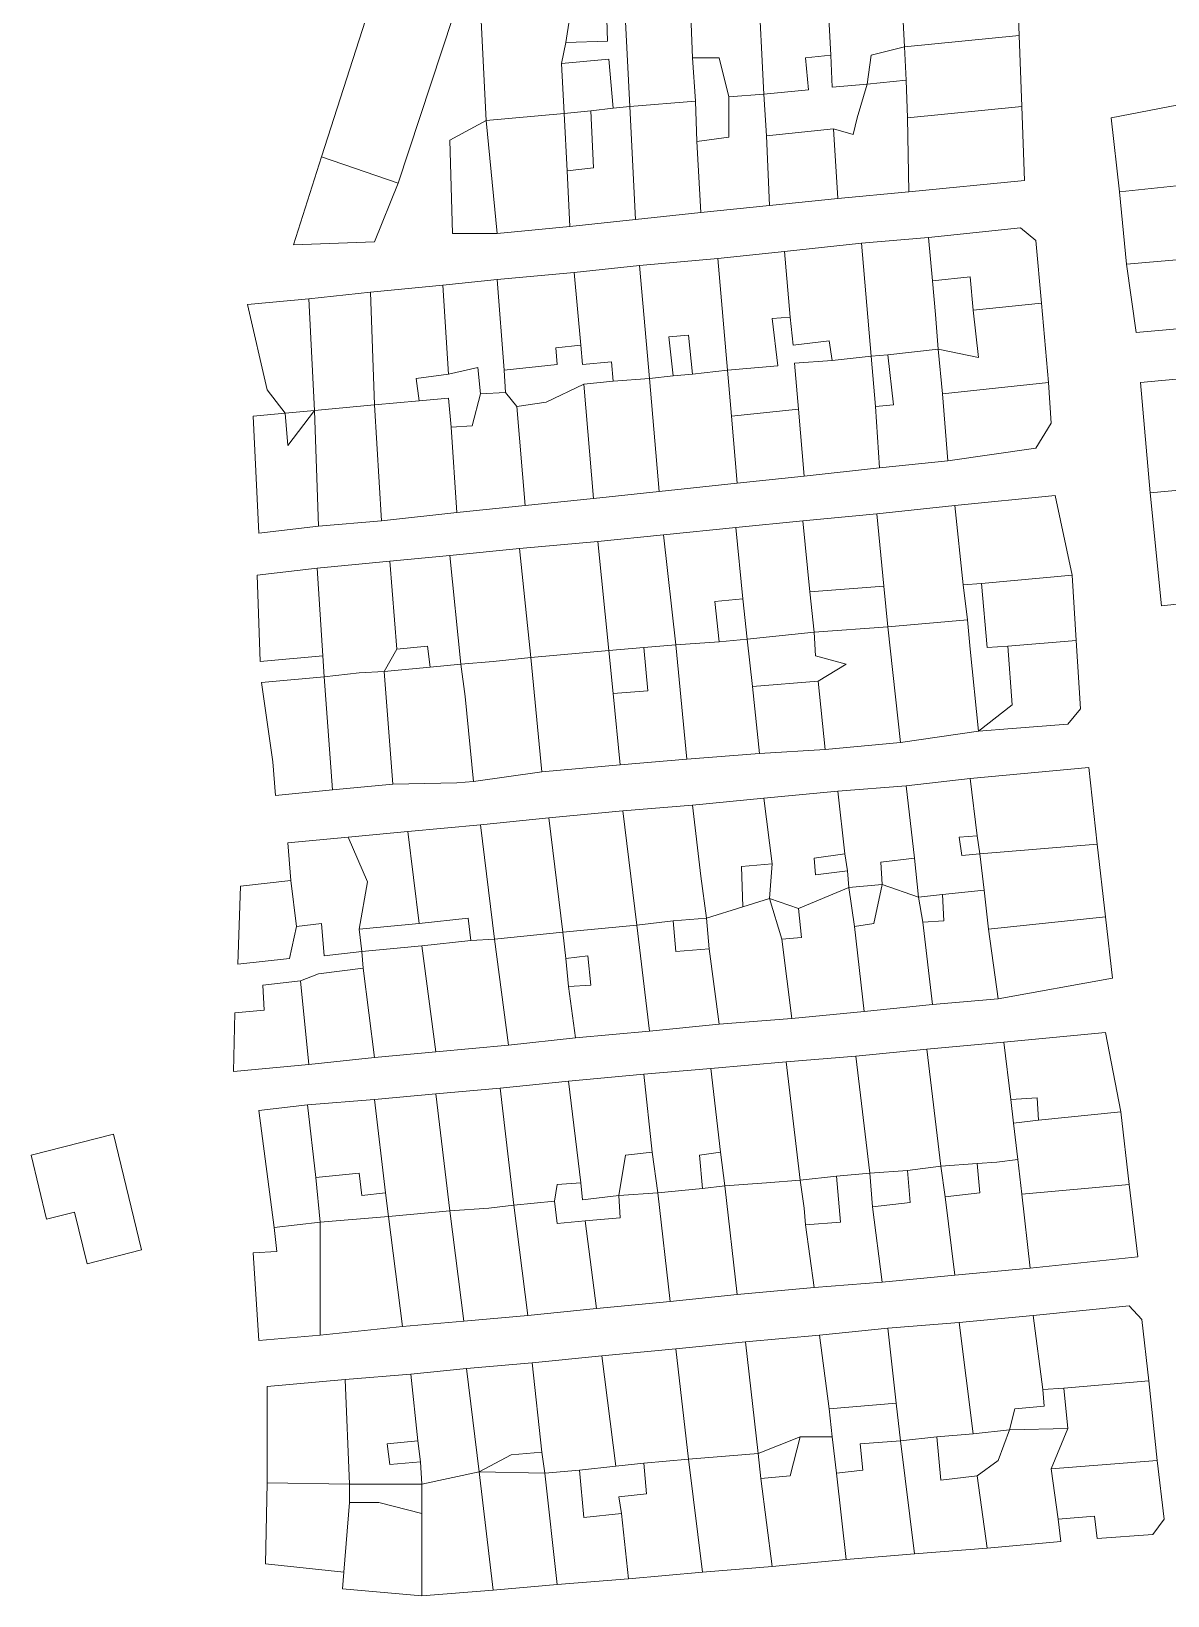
# Model space of a CAD drawing. Header units: inches. Extents: x 1138763 to 1140867, y 1050756 to 1053008.
# Drawn here: x 1139928.3 to 1140030.1, y 1051442.8 to 1051583 of the extents above; entities that cross this region are included whole.
import ezdxf

# ---------------------------------------------------------------- set-up
doc = ezdxf.new("R2010")
doc.units = ezdxf.units.IN
doc.header["$MEASUREMENT"] = 0
doc.layers.add('LimEdif_AM', color=44, linetype='Continuous', lineweight=5)

msp = doc.modelspace()

# ---------------------------------------------------------------- linework, layer by layer
at = {"layer": 'LimEdif_AM'}
for points in [[(1139954.31, 1051571.75), (1139961.06, 1051592.75), (1139968.06, 1051590.25), (1139961.19, 1051569.37), (1139954.31, 1051571.75)], [(1139999.56, 1051588.12), (1140006.19, 1051588.87), (1140006.31, 1051585.5), (1140006.44, 1051583.87), (1140006.56, 1051581.62), (1140003.56, 1051580.87), (1140003.19, 1051578.25), (1140000.06, 1051578), (1139999.94, 1051580.87), (1139999.56, 1051588.12)], [(1140006.31, 1051585.5), (1140006.19, 1051588.87), (1140016.56, 1051589.87), (1140016.81, 1051582.62), (1140006.56, 1051581.62), (1140006.44, 1051583.87), (1140010.19, 1051584.25), (1140010.06, 1051585.87), (1140006.31, 1051585.5)], [(1139987.31, 1051586.75), (1139993.44, 1051587.5), (1139993.94, 1051577.37), (1139990.81, 1051577.12), (1139989.94, 1051580.62), (1139987.56, 1051580.62), (1139987.31, 1051586.75)], [(1139993.44, 1051587.5), (1139999.56, 1051588.12), (1139999.94, 1051580.87), (1139997.69, 1051580.62), (1139997.94, 1051577.75), (1139993.94, 1051577.37), (1139993.44, 1051587.5)], [(1139976.81, 1051585.87), (1139979.81, 1051586.12), (1139979.94, 1051582.12), (1139976.19, 1051582), (1139976.81, 1051585.87)], [(1139987.56, 1051580.62), (1139987.81, 1051576.75), (1139981.94, 1051576.25), (1139981.44, 1051586.25), (1139987.31, 1051586.75), (1139987.56, 1051580.62)], [(1139976.19, 1051582), (1139975.81, 1051580.12), (1139976.06, 1051575.62), (1139969.06, 1051575), (1139968.56, 1051585.12), (1139976.81, 1051585.87), (1139976.19, 1051582)], [(1140016.81, 1051582.62), (1140017.06, 1051576.25), (1140006.81, 1051575.25), (1140006.69, 1051578.62), (1140006.56, 1051581.62), (1140016.81, 1051582.62)], [(1139975.81, 1051580.12), (1139980.06, 1051580.5), (1139980.44, 1051576.12), (1139978.44, 1051575.87), (1139976.06, 1051575.62), (1139975.81, 1051580.12)], [(1139990.81, 1051577.12), (1139990.81, 1051573.5), (1139987.94, 1051573.12), (1139987.81, 1051576.75), (1139987.56, 1051580.62), (1139989.94, 1051580.62), (1139990.81, 1051577.12)], [(1140003.19, 1051578.25), (1140002.31, 1051575.25), (1140001.94, 1051573.75), (1140000.19, 1051574.25), (1139994.19, 1051573.62), (1139993.94, 1051577.37), (1139997.94, 1051577.75), (1139997.69, 1051580.62), (1139999.94, 1051580.87), (1140000.06, 1051578), (1140003.19, 1051578.25)], [(1140006.69, 1051578.62), (1140003.19, 1051578.25), (1140003.56, 1051580.87), (1140006.56, 1051581.62), (1140006.69, 1051578.62)], [(1140006.69, 1051578.62), (1140006.81, 1051575.25), (1140006.94, 1051568.62), (1140000.56, 1051568), (1140000.19, 1051574.25), (1140001.94, 1051573.75), (1140002.31, 1051575.25), (1140003.19, 1051578.25), (1140006.69, 1051578.62)], [(1139980.44, 1051576.12), (1139981.94, 1051576.25), (1139982.44, 1051566.12), (1139976.56, 1051565.5), (1139976.31, 1051570.5), (1139978.69, 1051570.75), (1139978.44, 1051575.87), (1139980.44, 1051576.12)], [(1139987.81, 1051576.75), (1139987.94, 1051573.12), (1139988.31, 1051566.75), (1139982.44, 1051566.12), (1139981.94, 1051576.25), (1139987.81, 1051576.75)], [(1139993.94, 1051577.37), (1139994.19, 1051573.62), (1139994.44, 1051567.37), (1139988.31, 1051566.75), (1139987.94, 1051573.12), (1139990.81, 1051573.5), (1139990.81, 1051577.12), (1139993.94, 1051577.37)], [(1140017.06, 1051576.25), (1140017.31, 1051569.62), (1140006.94, 1051568.62), (1140006.81, 1051575.25), (1140017.06, 1051576.25)], [(1140034.31, 1051569.5), (1140025.81, 1051568.62), (1140025.06, 1051575.25), (1140033.56, 1051576.87), (1140034.31, 1051569.5)], [(1139970.06, 1051564.87), (1139966.06, 1051564.87), (1139965.81, 1051573.25), (1139969.06, 1051575), (1139970.06, 1051564.87)], [(1139976.06, 1051575.62), (1139976.31, 1051570.5), (1139976.56, 1051565.5), (1139970.06, 1051564.87), (1139969.06, 1051575), (1139976.06, 1051575.62)], [(1139978.44, 1051575.87), (1139978.69, 1051570.75), (1139976.31, 1051570.5), (1139976.06, 1051575.62), (1139978.44, 1051575.87)], [(1140000.19, 1051574.25), (1140000.56, 1051568), (1139994.44, 1051567.37), (1139994.19, 1051573.62), (1140000.19, 1051574.25)], [(1139961.19, 1051569.37), (1139959.06, 1051564.12), (1139951.81, 1051563.87), (1139954.31, 1051571.75), (1139961.19, 1051569.37)], [(1140034.31, 1051569.5), (1140034.81, 1051566.37), (1140035.06, 1051562.87), (1140026.44, 1051562.12), (1140025.81, 1051568.62), (1140034.31, 1051569.5)], [(1140009.06, 1051560.62), (1140008.69, 1051564.5), (1140016.94, 1051565.37), (1140018.31, 1051564.25), (1140018.81, 1051558.62), (1140012.69, 1051558), (1140012.44, 1051561), (1140009.06, 1051560.62)], [(1139995.81, 1051563.25), (1140002.69, 1051564), (1140003.56, 1051553.87), (1140000.06, 1051553.5), (1139999.81, 1051555.25), (1139996.56, 1051554.87), (1139996.31, 1051557.37), (1139995.81, 1051563.25)], [(1140002.69, 1051564), (1140008.69, 1051564.5), (1140009.06, 1051560.62), (1140009.31, 1051557.62), (1140009.56, 1051554.5), (1140005.06, 1051554), (1140003.56, 1051553.87), (1140002.69, 1051564)], [(1139982.81, 1051562), (1139989.81, 1051562.62), (1139990.69, 1051552.62), (1139987.56, 1051552.25), (1139987.19, 1051555.75), (1139985.44, 1051555.62), (1139985.81, 1051552.12), (1139983.69, 1051551.87), (1139982.81, 1051562)], [(1139989.81, 1051562.62), (1139995.81, 1051563.25), (1139996.31, 1051557.37), (1139994.69, 1051557.25), (1139995.19, 1051553), (1139990.69, 1051552.62), (1139989.81, 1051562.62)], [(1140035.06, 1051562.87), (1140035.69, 1051556.75), (1140027.31, 1051556), (1140026.44, 1051562.12), (1140035.06, 1051562.87)], [(1139970.06, 1051560.75), (1139976.94, 1051561.37), (1139977.56, 1051554.87), (1139975.31, 1051554.62), (1139975.44, 1051553.12), (1139970.69, 1051552.62), (1139970.06, 1051560.75)], [(1139976.94, 1051561.37), (1139982.81, 1051562), (1139983.69, 1051551.87), (1139980.44, 1051551.62), (1139980.31, 1051553.37), (1139977.69, 1051553.12), (1139977.56, 1051554.87), (1139976.94, 1051561.37)], [(1140012.69, 1051558), (1140013.19, 1051553.75), (1140009.56, 1051554.5), (1140009.31, 1051557.62), (1140009.06, 1051560.62), (1140012.44, 1051561), (1140012.69, 1051558)], [(1139953.19, 1051559), (1139958.69, 1051559.62), (1139959.06, 1051549.5), (1139953.69, 1051549), (1139953.19, 1051559)], [(1139958.69, 1051559.62), (1139965.19, 1051560.25), (1139965.69, 1051552.25), (1139962.81, 1051551.87), (1139963.06, 1051549.87), (1139959.06, 1051549.5), (1139958.69, 1051559.62)], [(1139965.19, 1051560.25), (1139970.06, 1051560.75), (1139970.69, 1051552.62), (1139970.81, 1051550.62), (1139968.56, 1051550.5), (1139968.31, 1051552.87), (1139965.69, 1051552.25), (1139965.19, 1051560.25)], [(1139953.69, 1051549), (1139951.06, 1051548.75), (1139949.44, 1051550.87), (1139947.69, 1051558.5), (1139953.19, 1051559), (1139953.69, 1051549)], [(1140018.81, 1051558.62), (1140019.44, 1051551.5), (1140009.94, 1051550.5), (1140009.56, 1051554.5), (1140013.19, 1051553.75), (1140012.69, 1051558), (1140018.81, 1051558.62)], [(1140000.06, 1051553.5), (1139996.69, 1051553.25), (1139997.06, 1051549.12), (1139991.06, 1051548.5), (1139990.69, 1051552.62), (1139995.19, 1051553), (1139994.69, 1051557.25), (1139996.31, 1051557.37), (1139996.56, 1051554.87), (1139999.81, 1051555.25), (1140000.06, 1051553.5)], [(1139987.56, 1051552.25), (1139985.81, 1051552.12), (1139985.44, 1051555.62), (1139987.19, 1051555.75), (1139987.56, 1051552.25)], [(1139977.56, 1051554.87), (1139977.69, 1051553.12), (1139980.31, 1051553.37), (1139980.44, 1051551.62), (1139977.81, 1051551.37), (1139974.44, 1051549.75), (1139971.81, 1051549.37), (1139970.81, 1051550.62), (1139970.69, 1051552.62), (1139975.44, 1051553.12), (1139975.31, 1051554.62), (1139977.56, 1051554.87)], [(1140003.56, 1051553.87), (1140003.94, 1051549.37), (1140004.31, 1051543.87), (1139997.56, 1051543.12), (1139997.06, 1051549.12), (1139996.69, 1051553.25), (1140000.06, 1051553.5), (1140003.56, 1051553.87)], [(1140005.06, 1051554), (1140005.56, 1051549.5), (1140003.94, 1051549.37), (1140003.56, 1051553.87), (1140005.06, 1051554)], [(1140009.56, 1051554.5), (1140009.94, 1051550.5), (1140010.44, 1051544.5), (1140004.31, 1051543.87), (1140003.94, 1051549.37), (1140005.56, 1051549.5), (1140005.06, 1051554), (1140009.56, 1051554.5)], [(1139968.56, 1051550.5), (1139967.81, 1051547.62), (1139965.94, 1051547.5), (1139965.69, 1051550.12), (1139963.06, 1051549.87), (1139962.81, 1051551.87), (1139965.69, 1051552.25), (1139968.31, 1051552.87), (1139968.56, 1051550.5)], [(1139990.69, 1051552.62), (1139991.06, 1051548.5), (1139991.56, 1051542.5), (1139984.56, 1051541.75), (1139983.69, 1051551.87), (1139985.81, 1051552.12), (1139987.56, 1051552.25), (1139990.69, 1051552.62)], [(1140037.94, 1051542.5), (1140028.56, 1051541.62), (1140027.69, 1051551.5), (1140036.94, 1051552.37), (1140037.94, 1051542.5)], [(1139977.81, 1051551.37), (1139978.69, 1051541.12), (1139972.56, 1051540.5), (1139971.81, 1051549.37), (1139974.44, 1051549.75), (1139977.81, 1051551.37)], [(1139983.69, 1051551.87), (1139984.56, 1051541.75), (1139978.69, 1051541.12), (1139977.81, 1051551.37), (1139980.44, 1051551.62), (1139983.69, 1051551.87)], [(1140019.44, 1051551.5), (1140019.69, 1051547.87), (1140018.31, 1051545.62), (1140010.44, 1051544.5), (1140009.94, 1051550.5), (1140019.44, 1051551.5)], [(1139963.06, 1051549.87), (1139965.69, 1051550.12), (1139965.94, 1051547.5), (1139966.44, 1051539.87), (1139959.69, 1051539.12), (1139959.06, 1051549.5), (1139963.06, 1051549.87)], [(1139970.81, 1051550.62), (1139971.81, 1051549.37), (1139972.56, 1051540.5), (1139966.44, 1051539.87), (1139965.94, 1051547.5), (1139967.81, 1051547.62), (1139968.56, 1051550.5), (1139970.81, 1051550.62)], [(1139953.69, 1051549), (1139954.06, 1051538.62), (1139948.69, 1051538), (1139948.19, 1051548.5), (1139951.06, 1051548.75), (1139951.31, 1051545.87), (1139953.69, 1051549)], [(1139953.69, 1051549), (1139951.31, 1051545.87), (1139951.06, 1051548.75), (1139953.69, 1051549)], [(1139959.06, 1051549.5), (1139959.69, 1051539.12), (1139954.06, 1051538.62), (1139953.69, 1051549), (1139959.06, 1051549.5)], [(1139997.06, 1051549.12), (1139997.56, 1051543.12), (1139991.56, 1051542.5), (1139991.06, 1051548.5), (1139997.06, 1051549.12)], [(1140011.06, 1051540.5), (1140020.06, 1051541.37), (1140021.56, 1051534.25), (1140013.44, 1051533.5), (1140011.81, 1051533.37), (1140011.06, 1051540.5)], [(1140037.94, 1051542.5), (1140038.94, 1051532.5), (1140029.56, 1051531.5), (1140028.56, 1051541.62), (1140037.94, 1051542.5)], [(1139997.44, 1051539.12), (1140004.06, 1051539.75), (1140004.69, 1051533.25), (1139998.06, 1051532.75), (1139997.44, 1051539.12)], [(1140004.06, 1051539.75), (1140011.06, 1051540.5), (1140011.81, 1051533.37), (1140012.19, 1051530.25), (1140005.06, 1051529.62), (1140004.69, 1051533.25), (1140004.06, 1051539.75)], [(1139984.94, 1051537.87), (1139991.44, 1051538.5), (1139992.06, 1051532.12), (1139989.56, 1051531.87), (1139989.94, 1051528.25), (1139986.06, 1051528), (1139984.94, 1051537.87)], [(1139991.44, 1051538.5), (1139997.44, 1051539.12), (1139998.06, 1051532.75), (1139998.44, 1051529.12), (1139992.44, 1051528.5), (1139992.06, 1051532.12), (1139991.44, 1051538.5)], [(1139972.06, 1051536.62), (1139979.06, 1051537.25), (1139980.06, 1051527.5), (1139973.06, 1051526.87), (1139972.06, 1051536.62)], [(1139979.06, 1051537.25), (1139984.94, 1051537.87), (1139986.06, 1051528), (1139983.19, 1051527.75), (1139980.06, 1051527.5), (1139979.06, 1051537.25)], [(1139960.44, 1051535.5), (1139965.81, 1051536), (1139966.81, 1051526.25), (1139964.06, 1051526), (1139963.81, 1051527.87), (1139961.06, 1051527.62), (1139960.44, 1051535.5)], [(1139965.81, 1051536), (1139972.06, 1051536.62), (1139973.06, 1051526.87), (1139969.69, 1051526.5), (1139966.81, 1051526.25), (1139965.81, 1051536)], [(1139954.44, 1051527), (1139948.81, 1051526.5), (1139948.56, 1051534.25), (1139953.94, 1051534.87), (1139954.44, 1051527)], [(1139953.94, 1051534.87), (1139960.44, 1051535.5), (1139961.06, 1051527.62), (1139959.94, 1051525.62), (1139957.69, 1051525.5), (1139954.56, 1051525.12), (1139954.44, 1051527), (1139953.94, 1051534.87)], [(1140021.56, 1051534.25), (1140021.94, 1051528.37), (1140015.81, 1051527.87), (1140013.94, 1051527.75), (1140013.44, 1051533.5), (1140021.56, 1051534.25)], [(1140004.69, 1051533.25), (1140005.06, 1051529.62), (1139998.44, 1051529.12), (1139998.06, 1051532.75), (1140004.69, 1051533.25)], [(1140013.44, 1051533.5), (1140013.94, 1051527.75), (1140015.81, 1051527.87), (1140016.19, 1051522.62), (1140013.19, 1051520.25), (1140012.44, 1051527.62), (1140012.19, 1051530.25), (1140011.81, 1051533.37), (1140013.44, 1051533.5)], [(1139992.44, 1051528.5), (1139989.94, 1051528.25), (1139989.56, 1051531.87), (1139992.06, 1051532.12), (1139992.44, 1051528.5)], [(1140012.19, 1051530.25), (1140012.44, 1051527.62), (1140013.19, 1051520.25), (1140006.19, 1051519.25), (1140005.06, 1051529.62), (1140012.19, 1051530.25)], [(1139998.44, 1051529.12), (1139998.56, 1051527), (1140001.31, 1051526.25), (1139998.81, 1051524.75), (1139992.94, 1051524.25), (1139992.44, 1051528.5), (1139998.44, 1051529.12)], [(1140005.06, 1051529.62), (1140006.19, 1051519.25), (1139999.44, 1051518.62), (1139998.81, 1051524.75), (1140001.31, 1051526.25), (1139998.56, 1051527), (1139998.44, 1051529.12), (1140005.06, 1051529.62)], [(1139964.06, 1051526), (1139959.94, 1051525.62), (1139961.06, 1051527.62), (1139963.81, 1051527.87), (1139964.06, 1051526)], [(1139980.06, 1051527.5), (1139980.44, 1051523.62), (1139981.06, 1051517.25), (1139974.06, 1051516.62), (1139973.06, 1051526.87), (1139980.06, 1051527.5)], [(1139983.19, 1051527.75), (1139983.56, 1051523.87), (1139980.44, 1051523.62), (1139980.06, 1051527.5), (1139983.19, 1051527.75)], [(1139986.06, 1051528), (1139987.06, 1051517.75), (1139981.06, 1051517.25), (1139980.44, 1051523.62), (1139983.56, 1051523.87), (1139983.19, 1051527.75), (1139986.06, 1051528)], [(1139992.44, 1051528.5), (1139992.94, 1051524.25), (1139993.56, 1051518.25), (1139987.06, 1051517.75), (1139986.06, 1051528), (1139989.94, 1051528.25), (1139992.44, 1051528.5)], [(1140021.94, 1051528.37), (1140022.31, 1051522.25), (1140021.19, 1051520.87), (1140016.19, 1051520.5), (1140013.19, 1051520.25), (1140016.19, 1051522.62), (1140015.81, 1051527.87), (1140021.94, 1051528.37)], [(1139966.81, 1051526.25), (1139967.19, 1051523.37), (1139967.94, 1051515.75), (1139966.44, 1051515.62), (1139960.69, 1051515.5), (1139959.94, 1051525.62), (1139964.06, 1051526), (1139966.81, 1051526.25)], [(1139973.06, 1051526.87), (1139974.06, 1051516.62), (1139967.94, 1051515.75), (1139967.19, 1051523.37), (1139966.81, 1051526.25), (1139969.69, 1051526.5), (1139973.06, 1051526.87)], [(1139955.31, 1051515), (1139950.19, 1051514.5), (1139949.94, 1051517.5), (1139948.94, 1051524.62), (1139954.56, 1051525.12), (1139955.31, 1051515)], [(1139959.94, 1051525.62), (1139960.69, 1051515.5), (1139955.31, 1051515), (1139954.56, 1051525.12), (1139957.69, 1051525.5), (1139959.94, 1051525.62)], [(1139998.81, 1051524.75), (1139999.44, 1051518.62), (1139993.56, 1051518.25), (1139992.94, 1051524.25), (1139998.81, 1051524.75)], [(1140006.69, 1051515.37), (1140012.44, 1051516), (1140013.06, 1051510.87), (1140011.44, 1051510.75), (1140011.69, 1051509.12), (1140013.31, 1051509.25), (1140013.69, 1051506), (1140009.94, 1051505.62), (1140007.81, 1051505.37), (1140007.44, 1051508.87), (1140006.69, 1051515.37)], [(1140013.06, 1051510.87), (1140012.44, 1051516), (1140023.06, 1051517), (1140023.81, 1051510.12), (1140013.31, 1051509.25), (1140013.06, 1051510.87)], [(1139993.94, 1051514.25), (1140000.56, 1051514.87), (1140001.19, 1051509.25), (1139998.44, 1051508.87), (1139998.56, 1051507.37), (1140001.44, 1051507.75), (1140001.56, 1051506.25), (1139997.06, 1051504.37), (1139994.44, 1051505.25), (1139994.69, 1051508.37), (1139993.94, 1051514.25)], [(1140000.56, 1051514.87), (1140006.69, 1051515.37), (1140007.44, 1051508.87), (1140004.44, 1051508.5), (1140004.56, 1051506.5), (1140001.56, 1051506.25), (1140001.44, 1051507.75), (1140001.19, 1051509.25), (1140000.56, 1051514.87)], [(1139974.69, 1051512.5), (1139981.31, 1051513.12), (1139982.56, 1051502.87), (1139975.94, 1051502.25), (1139974.69, 1051512.5)], [(1139981.31, 1051513.12), (1139987.56, 1051513.62), (1139988.31, 1051507.25), (1139988.81, 1051503.5), (1139985.81, 1051503.25), (1139982.56, 1051502.87), (1139981.31, 1051513.12)], [(1139987.56, 1051513.62), (1139993.94, 1051514.25), (1139994.69, 1051508.37), (1139991.94, 1051508.12), (1139992.06, 1051504.5), (1139988.81, 1051503.5), (1139988.31, 1051507.25), (1139987.56, 1051513.62)], [(1139962.06, 1051511.25), (1139968.56, 1051511.87), (1139969.81, 1051501.62), (1139967.69, 1051501.5), (1139967.44, 1051503.5), (1139963.06, 1051503), (1139962.06, 1051511.25)], [(1139968.56, 1051511.87), (1139974.69, 1051512.5), (1139975.94, 1051502.25), (1139969.81, 1051501.62), (1139968.56, 1051511.87)], [(1139951.56, 1051506.87), (1139951.31, 1051510.25), (1139956.69, 1051510.75), (1139958.44, 1051506.75), (1139957.69, 1051502.5), (1139957.94, 1051500.5), (1139954.56, 1051500.12), (1139954.31, 1051503), (1139952.06, 1051502.75), (1139951.56, 1051506.87)], [(1139956.69, 1051510.75), (1139962.06, 1051511.25), (1139963.06, 1051503), (1139957.69, 1051502.5), (1139958.44, 1051506.75), (1139956.69, 1051510.75)], [(1140013.31, 1051509.25), (1140011.69, 1051509.12), (1140011.44, 1051510.75), (1140013.06, 1051510.87), (1140013.31, 1051509.25)], [(1140001.44, 1051507.75), (1139998.56, 1051507.37), (1139998.44, 1051508.87), (1140001.19, 1051509.25), (1140001.44, 1051507.75)], [(1140023.81, 1051510.12), (1140024.56, 1051503.62), (1140014.06, 1051502.5), (1140013.69, 1051506), (1140013.31, 1051509.25), (1140023.81, 1051510.12)], [(1139994.44, 1051505.25), (1139992.06, 1051504.5), (1139991.94, 1051508.12), (1139994.69, 1051508.37), (1139994.44, 1051505.25)], [(1140007.44, 1051508.87), (1140007.81, 1051505.37), (1140004.56, 1051506.5), (1140004.44, 1051508.5), (1140007.44, 1051508.87)], [(1139952.06, 1051502.75), (1139951.44, 1051499.87), (1139946.81, 1051499.37), (1139947.06, 1051506.37), (1139951.56, 1051506.87), (1139952.06, 1051502.75)], [(1140001.56, 1051506.25), (1140002.06, 1051502.75), (1140002.94, 1051495.12), (1139996.44, 1051494.5), (1139995.56, 1051501.62), (1139997.31, 1051501.75), (1139997.06, 1051504.37), (1140001.56, 1051506.25)], [(1140004.56, 1051506.5), (1140003.81, 1051503), (1140002.06, 1051502.75), (1140001.56, 1051506.25), (1140004.56, 1051506.5)], [(1140007.81, 1051505.37), (1140008.19, 1051503.12), (1140009.06, 1051495.75), (1140002.94, 1051495.12), (1140002.06, 1051502.75), (1140003.81, 1051503), (1140004.56, 1051506.5), (1140007.81, 1051505.37)], [(1139994.44, 1051505.25), (1139995.56, 1051501.62), (1139996.44, 1051494.5), (1139989.94, 1051494), (1139989.06, 1051500.75), (1139988.81, 1051503.5), (1139992.06, 1051504.5), (1139994.44, 1051505.25)], [(1139997.06, 1051504.37), (1139997.31, 1051501.75), (1139995.56, 1051501.62), (1139994.44, 1051505.25), (1139997.06, 1051504.37)], [(1140009.94, 1051505.62), (1140010.06, 1051503.25), (1140008.19, 1051503.12), (1140007.81, 1051505.37), (1140009.94, 1051505.62)], [(1140013.69, 1051506), (1140014.06, 1051502.5), (1140014.94, 1051496.25), (1140009.06, 1051495.75), (1140008.19, 1051503.12), (1140010.06, 1051503.25), (1140009.94, 1051505.62), (1140013.69, 1051506)], [(1139963.06, 1051503), (1139967.44, 1051503.5), (1139967.69, 1051501.5), (1139963.31, 1051501), (1139957.94, 1051500.5), (1139957.69, 1051502.5), (1139963.06, 1051503)], [(1139988.81, 1051503.5), (1139989.06, 1051500.75), (1139986.06, 1051500.5), (1139985.81, 1051503.25), (1139988.81, 1051503.5)], [(1140024.56, 1051503.62), (1140025.19, 1051498.12), (1140014.94, 1051496.25), (1140014.06, 1051502.5), (1140024.56, 1051503.62)], [(1139975.94, 1051502.25), (1139976.19, 1051499.87), (1139976.44, 1051497.37), (1139977.06, 1051492.75), (1139971.06, 1051492.12), (1139969.81, 1051501.62), (1139975.94, 1051502.25)], [(1139982.56, 1051502.87), (1139983.69, 1051493.37), (1139977.06, 1051492.75), (1139976.44, 1051497.37), (1139978.44, 1051497.5), (1139978.19, 1051500.12), (1139976.19, 1051499.87), (1139975.94, 1051502.25), (1139982.56, 1051502.87)], [(1139985.81, 1051503.25), (1139986.06, 1051500.5), (1139989.06, 1051500.75), (1139989.94, 1051494), (1139983.69, 1051493.37), (1139982.56, 1051502.87), (1139985.81, 1051503.25)], [(1139963.31, 1051501), (1139964.56, 1051491.5), (1139959.06, 1051491), (1139958.06, 1051499), (1139957.94, 1051500.5), (1139963.31, 1051501)], [(1139969.81, 1051501.62), (1139971.06, 1051492.12), (1139964.56, 1051491.5), (1139963.31, 1051501), (1139967.69, 1051501.5), (1139969.81, 1051501.62)], [(1139976.44, 1051497.37), (1139976.19, 1051499.87), (1139978.19, 1051500.12), (1139978.44, 1051497.5), (1139976.44, 1051497.37)], [(1139953.19, 1051490.37), (1139946.44, 1051489.75), (1139946.56, 1051495), (1139949.19, 1051495.25), (1139949.06, 1051497.5), (1139952.44, 1051497.87), (1139953.19, 1051490.37)], [(1139952.44, 1051497.87), (1139954.06, 1051498.5), (1139958.06, 1051499), (1139959.06, 1051491), (1139953.19, 1051490.37), (1139952.44, 1051497.87)], [(1140008.56, 1051491.75), (1140015.44, 1051492.37), (1140016.06, 1051487.25), (1140016.31, 1051485.12), (1140016.69, 1051481.87), (1140014.81, 1051481.62), (1140013.06, 1051481.5), (1140009.81, 1051481.25), (1140008.56, 1051491.75)], [(1140016.06, 1051487.25), (1140015.44, 1051492.37), (1140024.56, 1051493.25), (1140025.94, 1051486.12), (1140018.56, 1051485.37), (1140018.44, 1051487.37), (1140016.06, 1051487.25)], [(1139995.94, 1051490.62), (1140002.19, 1051491.12), (1140003.44, 1051480.62), (1140000.44, 1051480.37), (1139997.19, 1051480), (1139995.94, 1051490.62)], [(1140002.19, 1051491.12), (1140008.56, 1051491.75), (1140009.81, 1051481.25), (1140006.81, 1051480.87), (1140003.44, 1051480.62), (1140002.19, 1051491.12)], [(1139976.44, 1051488.87), (1139983.19, 1051489.5), (1139983.94, 1051482.5), (1139981.56, 1051482.25), (1139980.94, 1051478.62), (1139977.69, 1051478.25), (1139977.56, 1051479.75), (1139976.44, 1051488.87)], [(1139983.19, 1051489.5), (1139989.19, 1051490), (1139990.06, 1051482.5), (1139988.19, 1051482.25), (1139988.44, 1051479.25), (1139984.44, 1051478.87), (1139983.94, 1051482.5), (1139983.19, 1051489.5)], [(1139989.19, 1051490), (1139995.94, 1051490.62), (1139997.19, 1051480), (1139994.19, 1051479.75), (1139990.44, 1051479.5), (1139990.06, 1051482.5), (1139989.19, 1051490)], [(1139964.56, 1051487.75), (1139970.31, 1051488.25), (1139971.56, 1051477.75), (1139969.31, 1051477.5), (1139965.81, 1051477.25), (1139964.56, 1051487.75)], [(1139970.31, 1051488.25), (1139976.44, 1051488.87), (1139977.56, 1051479.75), (1139975.44, 1051479.62), (1139975.19, 1051478.12), (1139971.56, 1051477.75), (1139970.31, 1051488.25)], [(1139953.81, 1051480.25), (1139954.19, 1051476.25), (1139950.06, 1051475.75), (1139948.69, 1051486.25), (1139953.06, 1051486.75), (1139953.81, 1051480.25)], [(1139953.06, 1051486.75), (1139959.06, 1051487.25), (1139960.06, 1051478.87), (1139957.94, 1051478.62), (1139957.69, 1051480.62), (1139953.81, 1051480.25), (1139953.06, 1051486.75)], [(1139959.06, 1051487.25), (1139964.56, 1051487.75), (1139965.81, 1051477.25), (1139960.31, 1051476.75), (1139960.06, 1051478.87), (1139959.06, 1051487.25)], [(1140018.56, 1051485.37), (1140016.31, 1051485.12), (1140016.06, 1051487.25), (1140018.44, 1051487.37), (1140018.56, 1051485.37)], [(1140025.94, 1051486.12), (1140026.69, 1051479.62), (1140017.06, 1051478.75), (1140016.69, 1051481.87), (1140016.31, 1051485.12), (1140018.56, 1051485.37), (1140025.94, 1051486.12)], [(1139933.31, 1051472.5), (1139932.19, 1051477.12), (1139929.69, 1051476.5), (1139928.31, 1051482.25), (1139935.69, 1051484.12), (1139938.19, 1051473.75), (1139933.31, 1051472.5)], [(1139984.44, 1051478.87), (1139980.94, 1051478.62), (1139981.56, 1051482.25), (1139983.94, 1051482.5), (1139984.44, 1051478.87)], [(1139990.44, 1051479.5), (1139988.44, 1051479.25), (1139988.19, 1051482.25), (1139990.06, 1051482.5), (1139990.44, 1051479.5)], [(1140006.81, 1051480.87), (1140007.06, 1051478), (1140003.69, 1051477.62), (1140003.44, 1051480.62), (1140006.81, 1051480.87)], [(1140009.81, 1051481.25), (1140010.19, 1051478.5), (1140011.06, 1051471.5), (1140004.56, 1051470.87), (1140003.69, 1051477.62), (1140007.06, 1051478), (1140006.81, 1051480.87), (1140009.81, 1051481.25)], [(1140013.06, 1051481.5), (1140013.31, 1051478.87), (1140010.19, 1051478.5), (1140009.81, 1051481.25), (1140013.06, 1051481.5)], [(1140016.69, 1051481.87), (1140017.06, 1051478.75), (1140017.81, 1051472.12), (1140011.06, 1051471.5), (1140010.19, 1051478.5), (1140013.31, 1051478.87), (1140013.06, 1051481.5), (1140014.81, 1051481.62), (1140016.69, 1051481.87)], [(1139960.06, 1051478.87), (1139960.31, 1051476.75), (1139954.19, 1051476.25), (1139953.81, 1051480.25), (1139957.69, 1051480.62), (1139957.94, 1051478.62), (1139960.06, 1051478.87)], [(1139980.94, 1051478.62), (1139981.06, 1051476.62), (1139977.94, 1051476.37), (1139975.44, 1051476.12), (1139975.19, 1051478.12), (1139975.44, 1051479.62), (1139977.56, 1051479.75), (1139977.69, 1051478.25), (1139980.94, 1051478.62)], [(1139990.44, 1051479.5), (1139991.56, 1051469.75), (1139985.56, 1051469.12), (1139984.44, 1051478.87), (1139988.44, 1051479.25), (1139990.44, 1051479.5)], [(1139997.19, 1051480), (1139997.56, 1051477.5), (1139997.69, 1051476), (1139998.44, 1051470.37), (1139991.56, 1051469.75), (1139990.44, 1051479.5), (1139994.19, 1051479.75), (1139997.19, 1051480)], [(1140000.44, 1051480.37), (1140000.81, 1051476.25), (1139997.69, 1051476), (1139997.56, 1051477.5), (1139997.19, 1051480), (1140000.44, 1051480.37)], [(1140003.44, 1051480.62), (1140003.69, 1051477.62), (1140004.56, 1051470.87), (1139998.44, 1051470.37), (1139997.69, 1051476), (1140000.81, 1051476.25), (1140000.44, 1051480.37), (1140003.44, 1051480.62)], [(1140026.69, 1051479.62), (1140027.44, 1051473.12), (1140017.81, 1051472.12), (1140017.06, 1051478.75), (1140026.69, 1051479.62)], [(1139975.19, 1051478.12), (1139975.44, 1051476.12), (1139977.94, 1051476.37), (1139978.94, 1051468.5), (1139972.81, 1051467.87), (1139971.56, 1051477.75), (1139975.19, 1051478.12)], [(1139984.44, 1051478.87), (1139985.56, 1051469.12), (1139978.94, 1051468.5), (1139977.94, 1051476.37), (1139981.06, 1051476.62), (1139980.94, 1051478.62), (1139984.44, 1051478.87)], [(1139960.31, 1051476.75), (1139961.56, 1051466.87), (1139954.19, 1051466.12), (1139954.19, 1051476.25), (1139960.31, 1051476.75)], [(1139965.81, 1051477.25), (1139967.06, 1051467.37), (1139961.56, 1051466.87), (1139960.31, 1051476.75), (1139965.81, 1051477.25)], [(1139971.56, 1051477.75), (1139972.81, 1051467.87), (1139967.06, 1051467.37), (1139965.81, 1051477.25), (1139969.31, 1051477.5), (1139971.56, 1051477.75)], [(1139954.19, 1051476.25), (1139954.19, 1051466.12), (1139948.69, 1051465.62), (1139948.19, 1051473.5), (1139950.31, 1051473.62), (1139950.06, 1051475.75), (1139954.19, 1051476.25)], [(1140018.06, 1051467.87), (1140026.69, 1051468.75), (1140027.81, 1051467.5), (1140028.44, 1051462), (1140020.81, 1051461.37), (1140018.94, 1051461.25), (1140018.06, 1051467.87)], [(1140005.06, 1051466.75), (1140011.44, 1051467.25), (1140012.69, 1051457.25), (1140009.44, 1051457), (1140006.19, 1051456.62), (1140005.81, 1051460), (1140005.06, 1051466.75)], [(1140011.44, 1051467.25), (1140018.06, 1051467.87), (1140018.94, 1051461.25), (1140019.06, 1051459.75), (1140016.44, 1051459.5), (1140015.94, 1051457.62), (1140012.69, 1051457.25), (1140011.44, 1051467.25)], [(1139986.06, 1051464.87), (1139992.31, 1051465.5), (1139993.44, 1051455.5), (1139987.19, 1051455), (1139986.06, 1051464.87)], [(1139992.31, 1051465.5), (1139998.94, 1051466.12), (1139999.81, 1051459.5), (1140000.06, 1051457), (1139997.19, 1051457), (1139993.44, 1051455.5), (1139992.31, 1051465.5)], [(1139998.94, 1051466.12), (1140005.06, 1051466.75), (1140005.81, 1051460), (1139999.81, 1051459.5), (1139998.94, 1051466.12)], [(1139973.19, 1051463.62), (1139979.44, 1051464.25), (1139980.69, 1051454.37), (1139977.44, 1051454), (1139974.31, 1051453.75), (1139974.06, 1051455.62), (1139973.19, 1051463.62)], [(1139979.44, 1051464.25), (1139986.06, 1051464.87), (1139987.19, 1051455), (1139983.19, 1051454.62), (1139980.69, 1051454.37), (1139979.44, 1051464.25)], [(1139956.44, 1051462.12), (1139962.31, 1051462.62), (1139962.94, 1051456.62), (1139960.19, 1051456.37), (1139960.44, 1051454.5), (1139963.19, 1051454.75), (1139963.31, 1051452.75), (1139956.81, 1051452.75), (1139956.44, 1051462.12)], [(1139962.31, 1051462.62), (1139967.31, 1051463.12), (1139968.44, 1051453.87), (1139963.31, 1051452.75), (1139963.19, 1051454.75), (1139962.94, 1051456.62), (1139962.31, 1051462.62)], [(1139967.31, 1051463.12), (1139973.19, 1051463.62), (1139974.06, 1051455.62), (1139971.31, 1051455.37), (1139968.44, 1051453.87), (1139967.31, 1051463.12)], [(1139949.44, 1051452.87), (1139949.44, 1051461.5), (1139956.44, 1051462.12), (1139956.81, 1051452.75), (1139949.44, 1051452.87)], [(1140020.81, 1051461.37), (1140021.19, 1051457.75), (1140015.94, 1051457.62), (1140016.44, 1051459.5), (1140019.06, 1051459.75), (1140018.94, 1051461.25), (1140020.81, 1051461.37)], [(1140028.44, 1051462), (1140029.19, 1051454.87), (1140019.69, 1051454.12), (1140021.19, 1051457.75), (1140020.81, 1051461.37), (1140028.44, 1051462)], [(1140005.81, 1051460), (1140006.19, 1051456.62), (1140002.56, 1051456.37), (1140002.81, 1051454), (1140000.44, 1051453.75), (1140000.06, 1051457), (1139999.81, 1051459.5), (1140005.81, 1051460)], [(1139997.19, 1051457), (1139996.31, 1051453.5), (1139993.69, 1051453.25), (1139993.44, 1051455.5), (1139997.19, 1051457)], [(1140000.06, 1051457), (1140000.44, 1051453.75), (1140001.31, 1051446), (1139994.69, 1051445.37), (1139993.69, 1051453.25), (1139996.31, 1051453.5), (1139997.19, 1051457), (1140000.06, 1051457)], [(1140009.44, 1051457), (1140009.81, 1051453.12), (1140013.06, 1051453.5), (1140013.94, 1051447), (1140007.44, 1051446.5), (1140006.19, 1051456.62), (1140009.44, 1051457)], [(1140015.94, 1051457.62), (1140014.94, 1051454.87), (1140013.06, 1051453.5), (1140009.81, 1051453.12), (1140009.44, 1051457), (1140012.69, 1051457.25), (1140015.94, 1051457.62)], [(1140021.19, 1051457.75), (1140019.69, 1051454.12), (1140020.31, 1051449.62), (1140020.56, 1051447.62), (1140013.94, 1051447), (1140013.06, 1051453.5), (1140014.94, 1051454.87), (1140015.94, 1051457.62), (1140021.19, 1051457.75)], [(1139963.19, 1051454.75), (1139960.44, 1051454.5), (1139960.19, 1051456.37), (1139962.94, 1051456.62), (1139963.19, 1051454.75)], [(1139974.06, 1051455.62), (1139974.31, 1051453.75), (1139968.44, 1051453.87), (1139971.31, 1051455.37), (1139974.06, 1051455.62)], [(1140006.19, 1051456.62), (1140007.44, 1051446.5), (1140001.31, 1051446), (1140000.44, 1051453.75), (1140002.81, 1051454), (1140002.56, 1051456.37), (1140006.19, 1051456.62)], [(1139983.19, 1051454.62), (1139983.44, 1051451.87), (1139980.94, 1051451.62), (1139981.19, 1051450.12), (1139977.81, 1051449.75), (1139977.44, 1051454), (1139980.69, 1051454.37), (1139983.19, 1051454.62)], [(1139987.19, 1051455), (1139988.44, 1051444.87), (1139981.81, 1051444.25), (1139981.19, 1051450.12), (1139980.94, 1051451.62), (1139983.44, 1051451.87), (1139983.19, 1051454.62), (1139987.19, 1051455)], [(1139993.44, 1051455.5), (1139993.69, 1051453.25), (1139994.69, 1051445.37), (1139988.44, 1051444.87), (1139987.19, 1051455), (1139993.44, 1051455.5)], [(1140029.19, 1051454.87), (1140029.81, 1051449.62), (1140028.81, 1051448.25), (1140023.81, 1051447.87), (1140023.56, 1051449.87), (1140020.31, 1051449.62), (1140019.69, 1051454.12), (1140029.19, 1051454.87)], [(1139956.81, 1051452.75), (1139956.81, 1051451.12), (1139956.31, 1051444.87), (1139949.31, 1051445.62), (1139949.44, 1051452.87), (1139956.81, 1051452.75)], [(1139968.44, 1051453.87), (1139969.69, 1051443.25), (1139963.31, 1051442.75), (1139963.31, 1051450.12), (1139963.31, 1051452.75), (1139968.44, 1051453.87)], [(1139974.31, 1051453.75), (1139975.44, 1051443.75), (1139969.69, 1051443.25), (1139968.44, 1051453.87), (1139974.31, 1051453.75)], [(1139977.44, 1051454), (1139977.81, 1051449.75), (1139981.19, 1051450.12), (1139981.81, 1051444.25), (1139975.44, 1051443.75), (1139974.31, 1051453.75), (1139977.44, 1051454)], [(1139963.31, 1051452.75), (1139963.31, 1051450.12), (1139959.44, 1051451.12), (1139956.81, 1051451.12), (1139956.81, 1051452.75), (1139963.31, 1051452.75)], [(1139963.31, 1051450.12), (1139963.31, 1051442.75), (1139956.19, 1051443.37), (1139956.31, 1051444.87), (1139956.81, 1051451.12), (1139959.44, 1051451.12), (1139963.31, 1051450.12)]]:
    msp.add_lwpolyline(points, dxfattribs=at)

doc.saveas('drawing.dxf')
